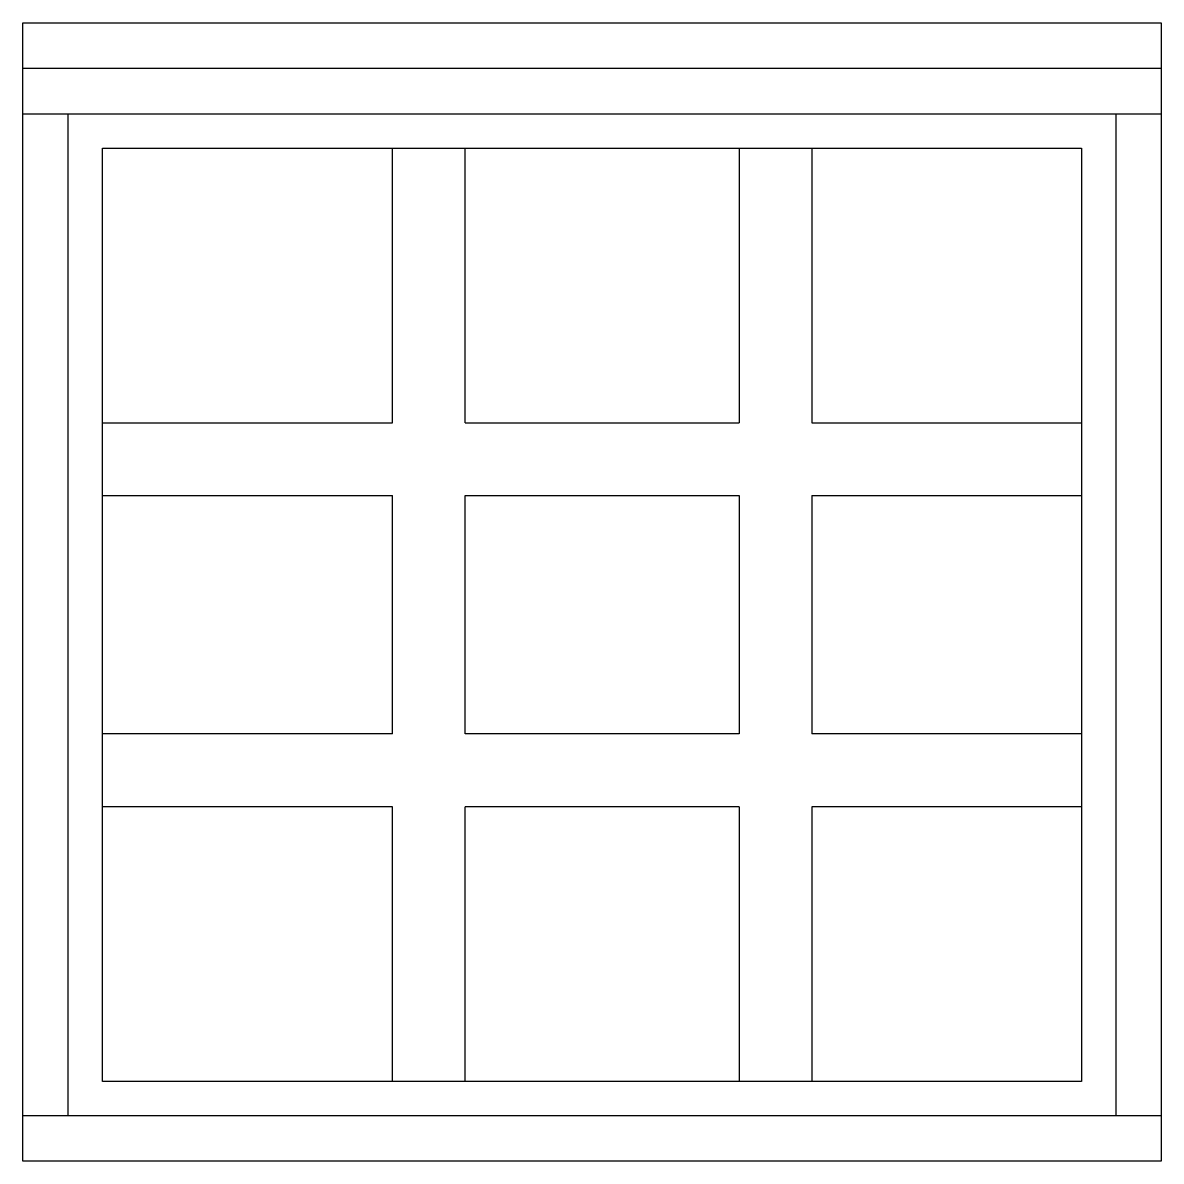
# Model space of a CAD drawing. Header units: millimetres. Extents: x 322.385 to 322.885, y 1330.786 to 1331.286.
import ezdxf

# ---------------------------------------------------------------- set-up
doc = ezdxf.new("R2010")
doc.units = ezdxf.units.MM
doc.header["$LTSCALE"] = 0.5
doc.layers.add('Gravia_Janelas', color=1, linetype='Continuous')

msp = doc.modelspace()

# ---------------------------------------------------------------- linework, layer by layer
at = {"layer": 'Gravia_Janelas', "color": 2, "linetype": 'Continuous'}
for p, q in [((322.38525, 1331.28584), (322.88525, 1331.28584)), ((322.38525, 1330.78584), (322.38525, 1331.28584)), ((322.88525, 1331.28584), (322.88525, 1330.78584)), ((322.88525, 1330.78584), (322.38525, 1330.78584))]:
    msp.add_line(p, q, dxfattribs=at)
at = {"layer": 'Gravia_Janelas', "linetype": 'Continuous'}
for p, q in [((322.38525, 1331.26584), (322.88525, 1331.26584)), ((322.38525, 1331.24584), (322.88525, 1331.24584)), ((322.40525, 1330.80584), (322.40525, 1331.24584)), ((322.86525, 1331.24584), (322.86525, 1330.80584)), ((322.42025, 1330.82084), (322.42025, 1331.23084)), ((322.42025, 1331.23084), (322.85025, 1331.23084)), ((322.54758, 1331.11018), (322.54758, 1331.23084)), ((322.57958, 1331.11018), (322.57958, 1331.23084)), ((322.69981, 1331.23084), (322.69981, 1331.11018)), ((322.73181, 1331.23084), (322.73181, 1331.11018)), ((322.85025, 1331.23084), (322.85025, 1330.82084)), ((322.42025, 1331.11018), (322.54758, 1331.11018)), ((322.57958, 1331.11018), (322.69981, 1331.11018)), ((322.73181, 1331.11018), (322.85025, 1331.11018)), ((322.42025, 1331.07818), (322.54758, 1331.07818)), ((322.54758, 1330.9735), (322.54758, 1331.07818)), ((322.57958, 1330.9735), (322.57958, 1331.07818)), ((322.57958, 1331.07818), (322.69981, 1331.07818)), ((322.69981, 1331.07818), (322.69981, 1330.9735)), ((322.73181, 1331.07818), (322.73181, 1330.9735)), ((322.73181, 1331.07818), (322.85025, 1331.07818)), ((322.54758, 1330.9735), (322.42025, 1330.9735)), ((322.69981, 1330.9735), (322.57958, 1330.9735)), ((322.85025, 1330.9735), (322.73181, 1330.9735)), ((322.54758, 1330.9415), (322.42025, 1330.9415)), ((322.54758, 1330.82084), (322.54758, 1330.9415)), ((322.57958, 1330.82084), (322.57958, 1330.9415)), ((322.69981, 1330.9415), (322.57958, 1330.9415)), ((322.69981, 1330.9415), (322.69981, 1330.82084)), ((322.85025, 1330.9415), (322.73181, 1330.9415)), ((322.73181, 1330.9415), (322.73181, 1330.82084)), ((322.85025, 1330.82084), (322.42025, 1330.82084)), ((322.88525, 1330.80584), (322.38525, 1330.80584))]:
    msp.add_line(p, q, dxfattribs=at)

doc.saveas('drawing.dxf')
